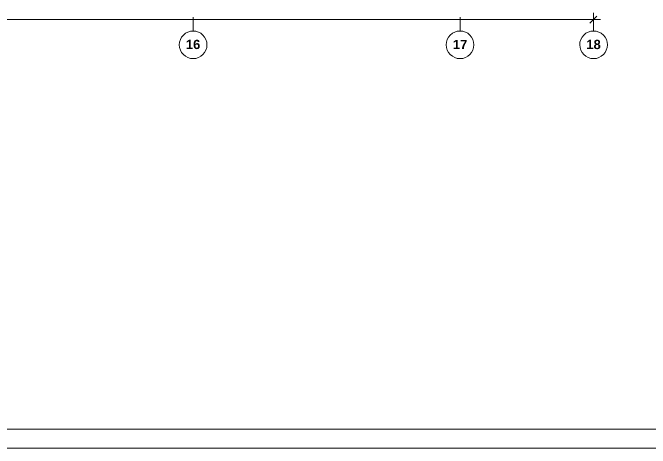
# Model space of a CAD drawing. Header units: metres. Extents: x -2 to 237, y -8 to 52.
# Drawn here: x 35.95 to 57.93, y -7.84 to 7.19 of the extents above; entities that cross this region are included whole.
import ezdxf

# ---------------------------------------------------------------- set-up
doc = ezdxf.new("R2010")
doc.units = ezdxf.units.M
for name, color, linetype, lineweight in [('HVAC - Ductos', 5, 'Continuous', 0), ('PDF2_Text', 7, 'Continuous', 0), ('pie de plano', 251, 'Continuous', 0)]:
    doc.layers.add(name, color=color, linetype=linetype, lineweight=lineweight)
doc.layers.add('PDF2_Geometry', color=7, linetype='Continuous', lineweight=0, true_color=0xaaaaaa)
doc.styles.add('PDF Helvetica Bold', font='')
doc.styles.get('PDF Helvetica Bold').set_extended_font_data('Helvetica', bold=True)

msp = doc.modelspace()

# ---------------------------------------------------------------- linework, layer by layer
at = {"layer": 'HVAC - Ductos', "color": 252, "lineweight": 0, "true_color": 0x939598}
for points in [[(56.091, 7.069), (55.972, 6.954), (55.853, 6.835)], [(55.972, 7.188), (55.972, 6.954), (55.972, 6.716)], [(5.101, 6.954), (56.211, 6.954)]]:
    msp.add_lwpolyline(points, dxfattribs=at)
at = {"layer": 'PDF2_Geometry', "lineweight": 0}
for points in [[(42.163, 7.037), (42.163, 6.56)], [(51.372, 7.037), (51.372, 6.56)]]:
    msp.add_lwpolyline(points, dxfattribs=at)
at = {"layer": 'PDF2_Geometry', "color": 252, "lineweight": 0, "true_color": 0x939598}
msp.add_lwpolyline([(55.972, 7.037), (55.972, 6.56)], dxfattribs=at)
at = {"layer": 'PDF2_Geometry', "lineweight": 0}
for points in [[(42.168, 6.56, 0.418295), (41.691, 6.083, 0.414665), (42.168, 5.606, 0.411022), (42.645, 6.083, 0.414661)], [(51.372, 6.56, 0.418294), (50.895, 6.083, 0.414664), (51.372, 5.606, 0.411048), (51.849, 6.083, 0.414687)], [(55.977, 6.56, 0.418296), (55.5, 6.083, 0.414666), (55.977, 5.606, 0.411103), (56.454, 6.083, 0.414742)]]:
    msp.add_lwpolyline(points, format="xyb", close=True, dxfattribs=at)
at = {"layer": 'pie de plano', "color": 7, "lineweight": 0}
msp.add_lwpolyline([(87.971, 52.197), (87.971, -7.842), (-2.09, -7.842), (-2.09, 52.197)], close=True, dxfattribs=at)
for points in [[(87.494, 51.385), (-0.989, 51.385), (-0.989, -7.177), (87.494, -7.177)], [(-2.09, -7.842), (87.971, -7.842)]]:
    msp.add_lwpolyline(points, dxfattribs=at)

# ---------------------------------------------------------------- texts
at = {"layer": 'PDF2_Text', "color": 253, "lineweight": 0, "true_color": 0xaaaaaa, "char_height": 0.3204, "attachment_point": 4, "style": 'PDF Helvetica Bold'}
for s, insert in [('16', (41.917, 6.094)), ('17', (51.126, 6.094)), ('18', (55.727, 6.094))]:
    msp.add_mtext(s, dxfattribs=dict(at, insert=insert))

doc.saveas('drawing.dxf')
